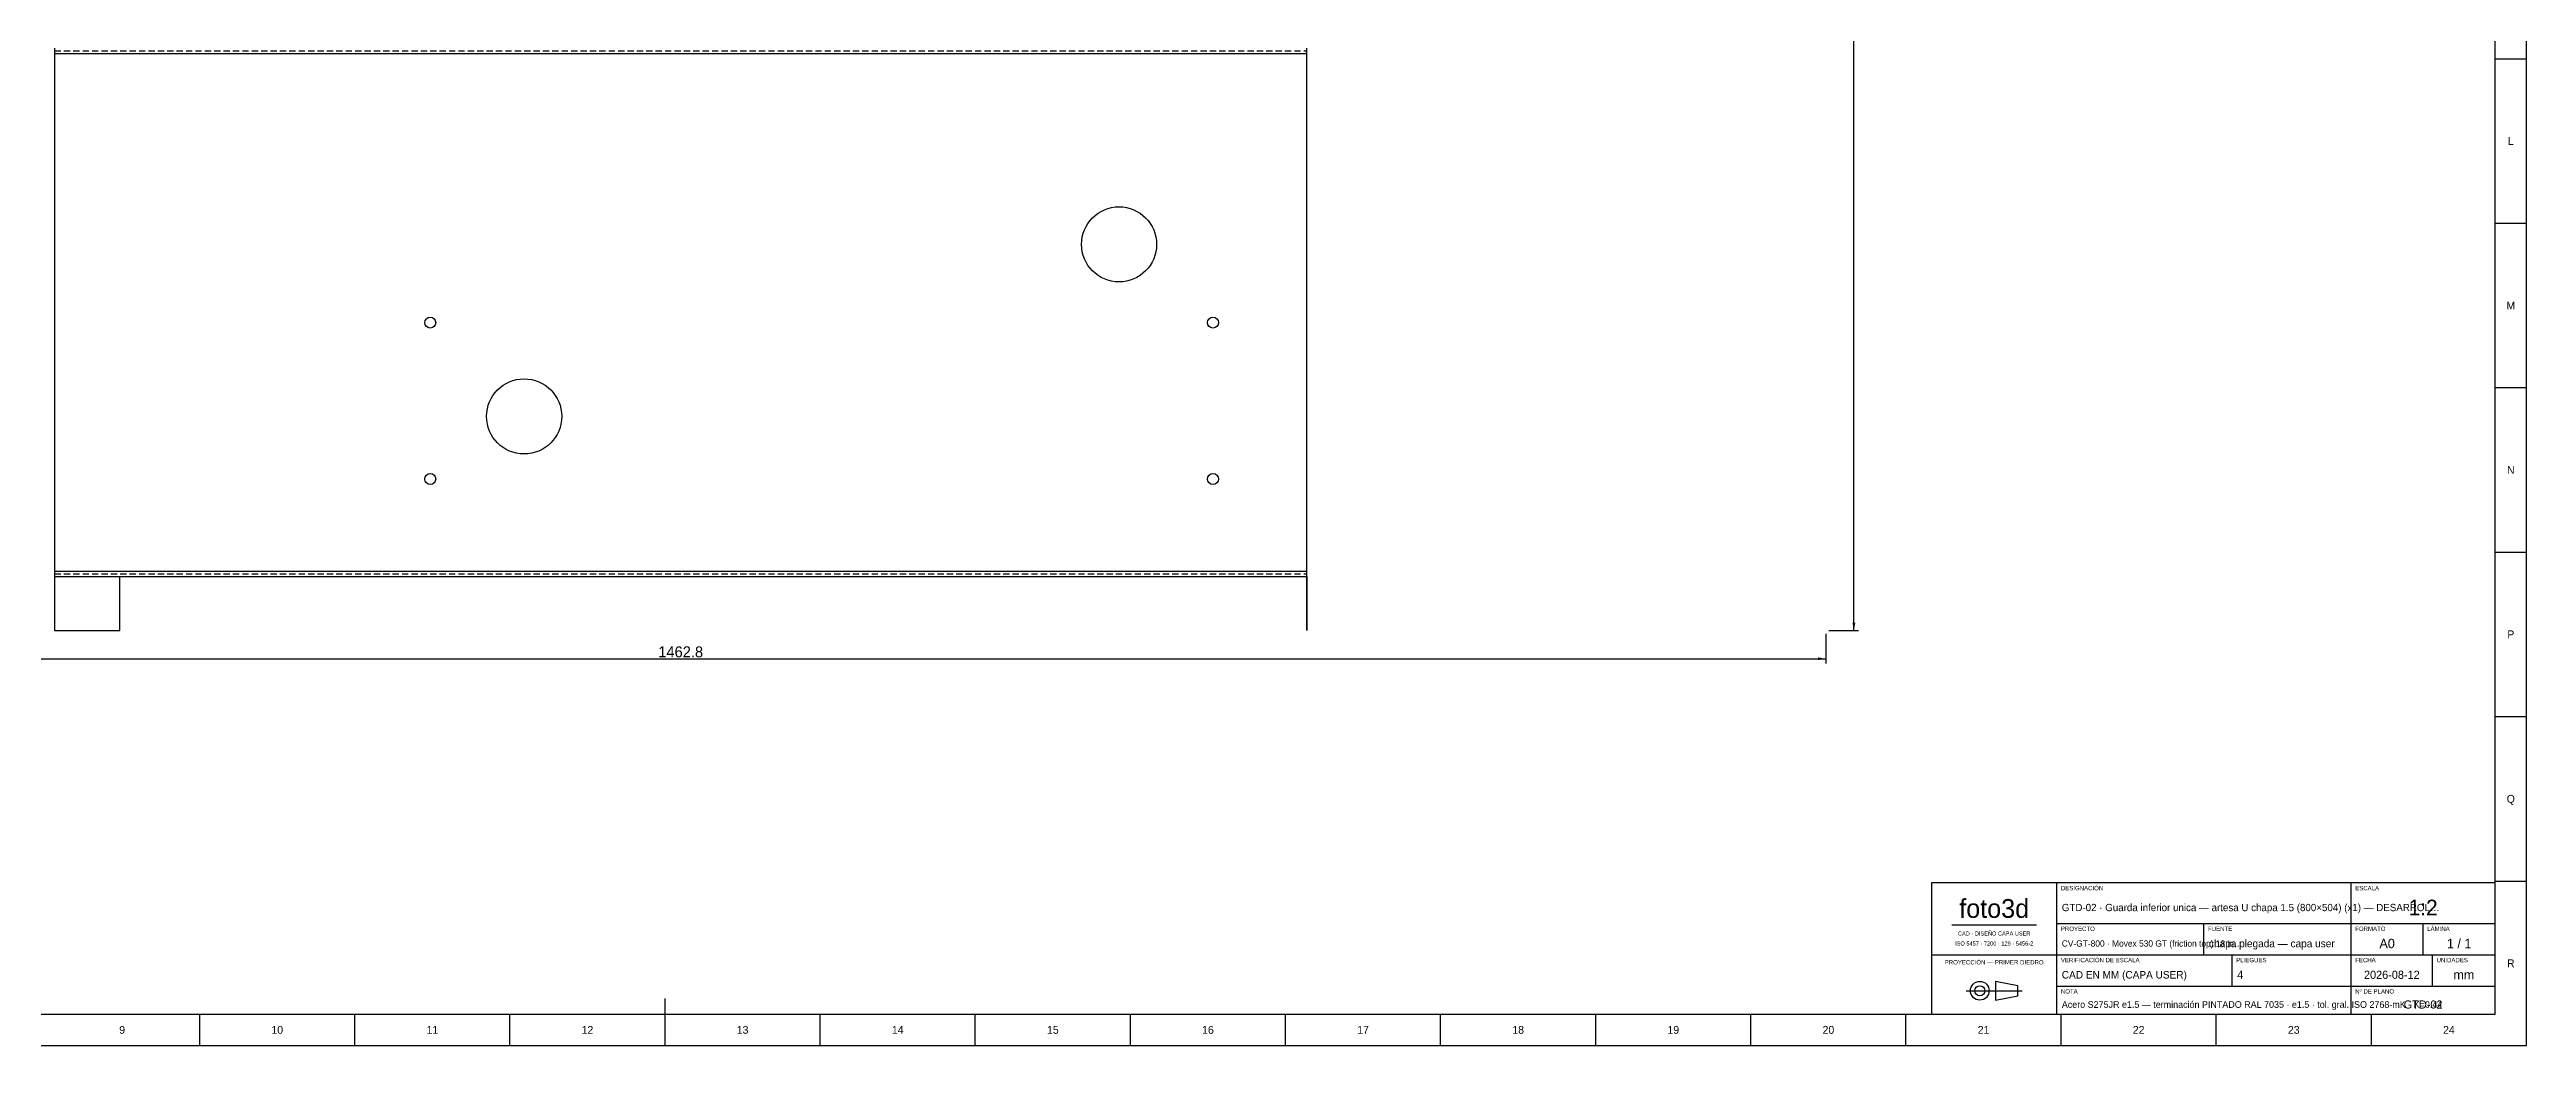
# Model space of a CAD drawing. Extents: x 0 to 2378, y 0 to 1682.
# Drawn here: x 796 to 2378, y 0 to 637 of the extents above; entities that cross this region are included whole.
import ezdxf
from ezdxf.enums import TextEntityAlignment as Align

# ---------------------------------------------------------------- set-up
doc = ezdxf.new("R2010")
doc.units = 0
doc.linetypes.add('DASHED', pattern=[6, 4, -2])
for name, color, linetype in [('COTAS', 7, 'CONTINUOUS'), ('FINA', 7, 'CONTINUOUS'), ('NORMA', 7, 'CONTINUOUS'), ('PLIEGUE', 1, 'DASHED'), ('TEXTO', 7, 'CONTINUOUS'), ('VISIBLE', 7, 'CONTINUOUS')]:
    doc.layers.add(name, color=color, linetype=linetype)

msp = doc.modelspace()

# ---------------------------------------------------------------- linework, layer by layer
at = {"layer": 'COTAS'}
for p, q in [((1948.39, 265.215), (1948.39, 1510.785)), ((1930.39, 263.215), (1930.39, 244.215)), ((1932.39, 265.215), (1951.39, 265.215)), ((467.61, 247.215), (1930.39, 247.215))]:
    msp.add_line(p, q, dxfattribs=at)
for points in [[(1948.39, 265.215), (1949.29, 270.215), (1947.49, 270.215)], [(1930.39, 247.215), (1925.39, 248.115), (1925.39, 246.315)]]:
    msp.add_solid(points, dxfattribs=at)
at = {"layer": 'FINA'}
for p, q in [((2378, 0), (2378, 1682)), ((799, 634.105), (1599, 634.105)), ((2358, 630.75), (2378, 630.75)), ((2358, 525.625), (2378, 525.625)), ((2358, 420.5), (2378, 420.5)), ((799, 303.105), (1599, 303.105)), ((2358, 315.375), (2378, 315.375)), ((799, 299.715), (1599, 299.715)), ((2358, 210.25), (2378, 210.25)), ((2358, 105.125), (2378, 105.125)), ((2011, 77.2), (2065, 77.2)), ((2078, 78), (2266, 78)), ((2172, 58), (2172, 78)), ((2266, 78), (2358, 78)), ((2312, 58), (2312, 78)), ((1998, 58), (2078, 58)), ((2078, 58), (2266, 58)), ((2190, 38), (2190, 58)), ((2266, 58), (2358, 58)), ((2318, 38), (2318, 58)), ((2020.06, 35), (2055.94, 35)), ((2078, 38), (2266, 38)), ((2266, 38), (2358, 38)), ((891.75, 0), (891.75, 20)), ((990.8333, 0), (990.8333, 20)), ((1089.9167, 0), (1089.9167, 20)), ((1189, 0), (1189, 20)), ((1288.0833, 0), (1288.0833, 20)), ((1387.1667, 0), (1387.1667, 20)), ((1486.25, 0), (1486.25, 20)), ((1585.3333, 0), (1585.3333, 20)), ((1684.4167, 0), (1684.4167, 20)), ((1783.5, 0), (1783.5, 20)), ((1882.5833, 0), (1882.5833, 20)), ((1981.6667, 0), (1981.6667, 20)), ((2080.75, 0), (2080.75, 20)), ((2179.8333, 0), (2179.8333, 20)), ((2278.9167, 0), (2278.9167, 20)), ((0, 0), (2378, 0))]:
    msp.add_line(p, q, dxfattribs=at)
at = {"layer": 'NORMA'}
for p, q in [((2358, 20), (2358, 1662)), ((2358, 104), (1998, 104)), ((1998, 104), (1998, 20)), ((2078, 20), (2078, 104)), ((2266, 20), (2266, 104)), ((2358, 20), (2358, 104)), ((40, 20), (2358, 20)), ((1189, 0), (1189, 30)), ((1998, 20), (2358, 20))]:
    msp.add_line(p, q, dxfattribs=at)
at = {"layer": 'PLIEGUE'}
for p, q in [((799, 635.805), (1599, 635.805)), ((799, 301.415), (1599, 301.415))]:
    msp.add_line(p, q, dxfattribs=at)
at = {"layer": 'TEXTO'}
for p, q in [((2053.18, 38.22), (2038.92, 40.98)), ((2038.92, 40.98), (2038.92, 29.02)), ((2038.92, 29.02), (2053.18, 31.78)), ((2053.18, 31.78), (2053.18, 38.22))]:
    msp.add_line(p, q, dxfattribs=at)
for radius in [5.98, 3.22]:
    msp.add_circle((2028.8, 35), radius, dxfattribs=at)
at = {"layer": 'VISIBLE'}
for p, q in [((799, 637.505), (799, 265.215)), ((1599, 265.215), (1599, 637.505)), ((840.75, 265.215), (840.75, 299.715)), ((840.75, 299.715), (1599, 299.715)), ((1599, 299.715), (1599, 265.215)), ((799, 265.215), (840.75, 265.215))]:
    msp.add_line(p, q, dxfattribs=at)
for centre, radius in [((1479, 512.105), 24), ((1039, 462.105), 3.5), ((1539, 462.105), 3.5), ((1099, 402.105), 24), ((1039, 362.105), 3.5), ((1539, 362.105), 3.5)]:
    msp.add_circle(centre, radius, dxfattribs=at)

# ---------------------------------------------------------------- texts
at = {"layer": 'COTAS'}
msp.add_text('1462.8', height=7, dxfattribs=at).set_placement((1199, 251.615), align=Align.MIDDLE_CENTER)
at = {"layer": 'TEXTO'}
for s, height, p in [('L', 5, (2368, 578.1875)), ('M', 5, (2368, 473.0625)), ('N', 5, (2368, 367.9375)), ('P', 5, (2368, 262.8125)), ('Q', 5, (2368, 157.6875)), ('foto3d', 12, (2038, 87.6)), ('1:2', 10, (2312, 88.2)), ('ISO 5457 · 7200 · 129 · 5456-2', 2.6, (2038, 65.2)), ('CAD · DISEÑO CAPA USER', 2.6, (2038, 71.6)), ('A0', 6, (2289, 65.2)), ('1 / 1', 6, (2335, 65.2)), ('PROYECCIÓN — PRIMER DIEDRO', 2.8, (2038, 53.2)), ('2026-08-12', 5.2, (2292, 45.2)), ('R', 5, (2368, 52.5625)), ('mm', 6, (2338, 45.2)), ('GTD-02', 5.2, (2312, 26.2)), ('9', 5, (842.2083, 10)), ('10', 5, (941.2917, 10)), ('11', 5, (1040.375, 10)), ('12', 5, (1139.4583, 10)), ('13', 5, (1238.5417, 10)), ('14', 5, (1337.625, 10)), ('15', 5, (1436.7083, 10)), ('16', 5, (1535.7917, 10)), ('17', 5, (1634.875, 10)), ('18', 5, (1733.9583, 10)), ('19', 5, (1833.0417, 10)), ('20', 5, (1932.125, 10)), ('21', 5, (2031.2083, 10)), ('22', 5, (2130.2917, 10)), ('23', 5, (2229.375, 10)), ('24', 5, (2328.4583, 10))]:
    msp.add_text(s, height=height, dxfattribs=at).set_placement(p, align=Align.MIDDLE_CENTER)
for s, p in [('DESIGNACIÓN', (2080.6, 99.2)), ('ESCALA', (2268.6, 99.2)), ('PROYECTO', (2080.6, 73.2)), ('FUENTE', (2174.6, 73.2)), ('FORMATO', (2268.6, 73.2)), ('LÁMINA', (2314.6, 73.2)), ('VERIFICACIÓN DE ESCALA', (2080.6, 53.2)), ('PLIEGUES', (2192.6, 53.2)), ('FECHA', (2268.6, 53.2)), ('UNIDADES', (2320.6, 53.2)), ('NOTA', (2080.6, 33.2)), ('Nº DE PLANO', (2268.6, 33.2))]:
    msp.add_text(s, height=2.8, dxfattribs=at).set_placement(p)
for s, height, p in [('GTD-02 · Guarda inferior unica — artesa U chapa 1.5 (800×504) (x1) — DESARROL…', 4.6627, (2081.2, 88.2)), ('CV-GT-800 · Movex 530 GT (friction top) 18 in…', 4, (2081.2, 65.2)), ('chapa plegada — capa user', 4.8, (2175.2, 65.2)), ('CAD EN MM (CAPA USER)', 4.8, (2081.2, 45.2)), ('4', 5.2, (2193.2, 45.2)), ('Acero S275JR e1.5 — terminación PINTADO RAL 7035 · e1.5 · tol. gral. ISO 2768-mK · K=0.44', 4.2714, (2081.2, 26.2))]:
    msp.add_text(s, height=height, dxfattribs=at).set_placement(p, align=Align.MIDDLE_LEFT)

doc.saveas('drawing.dxf')
